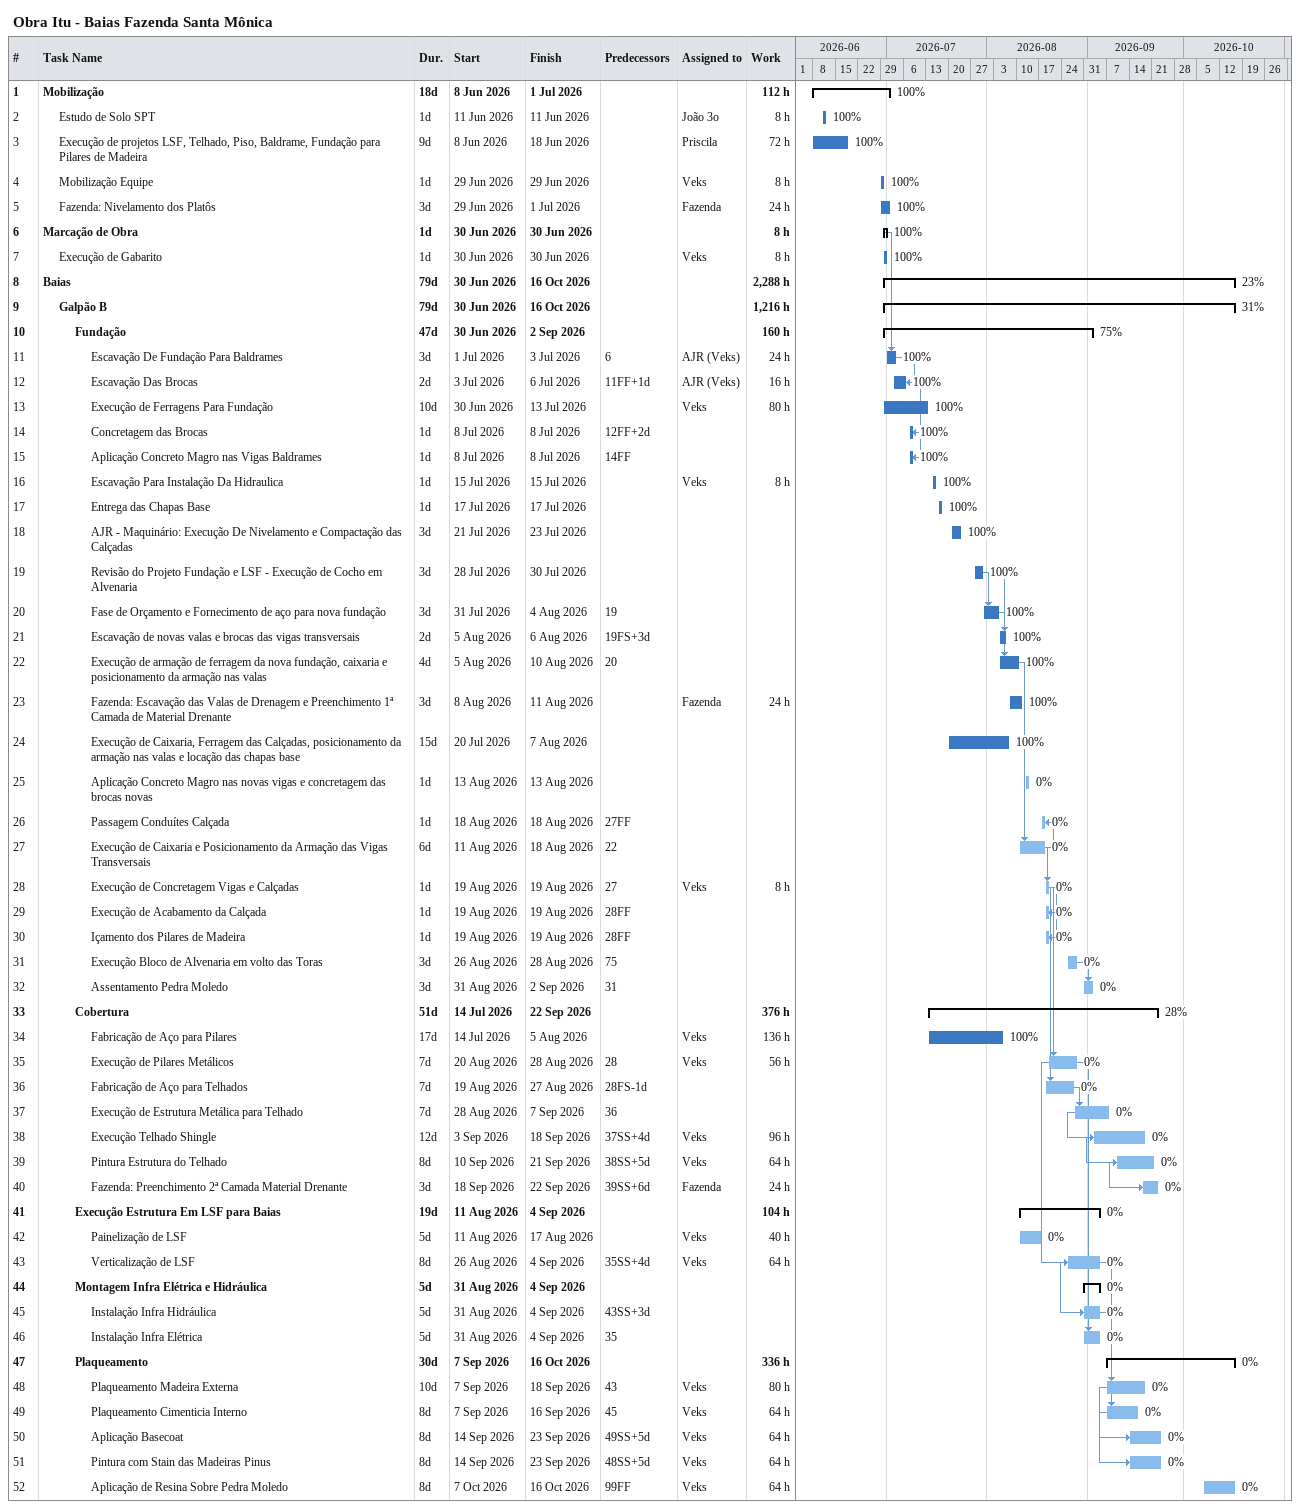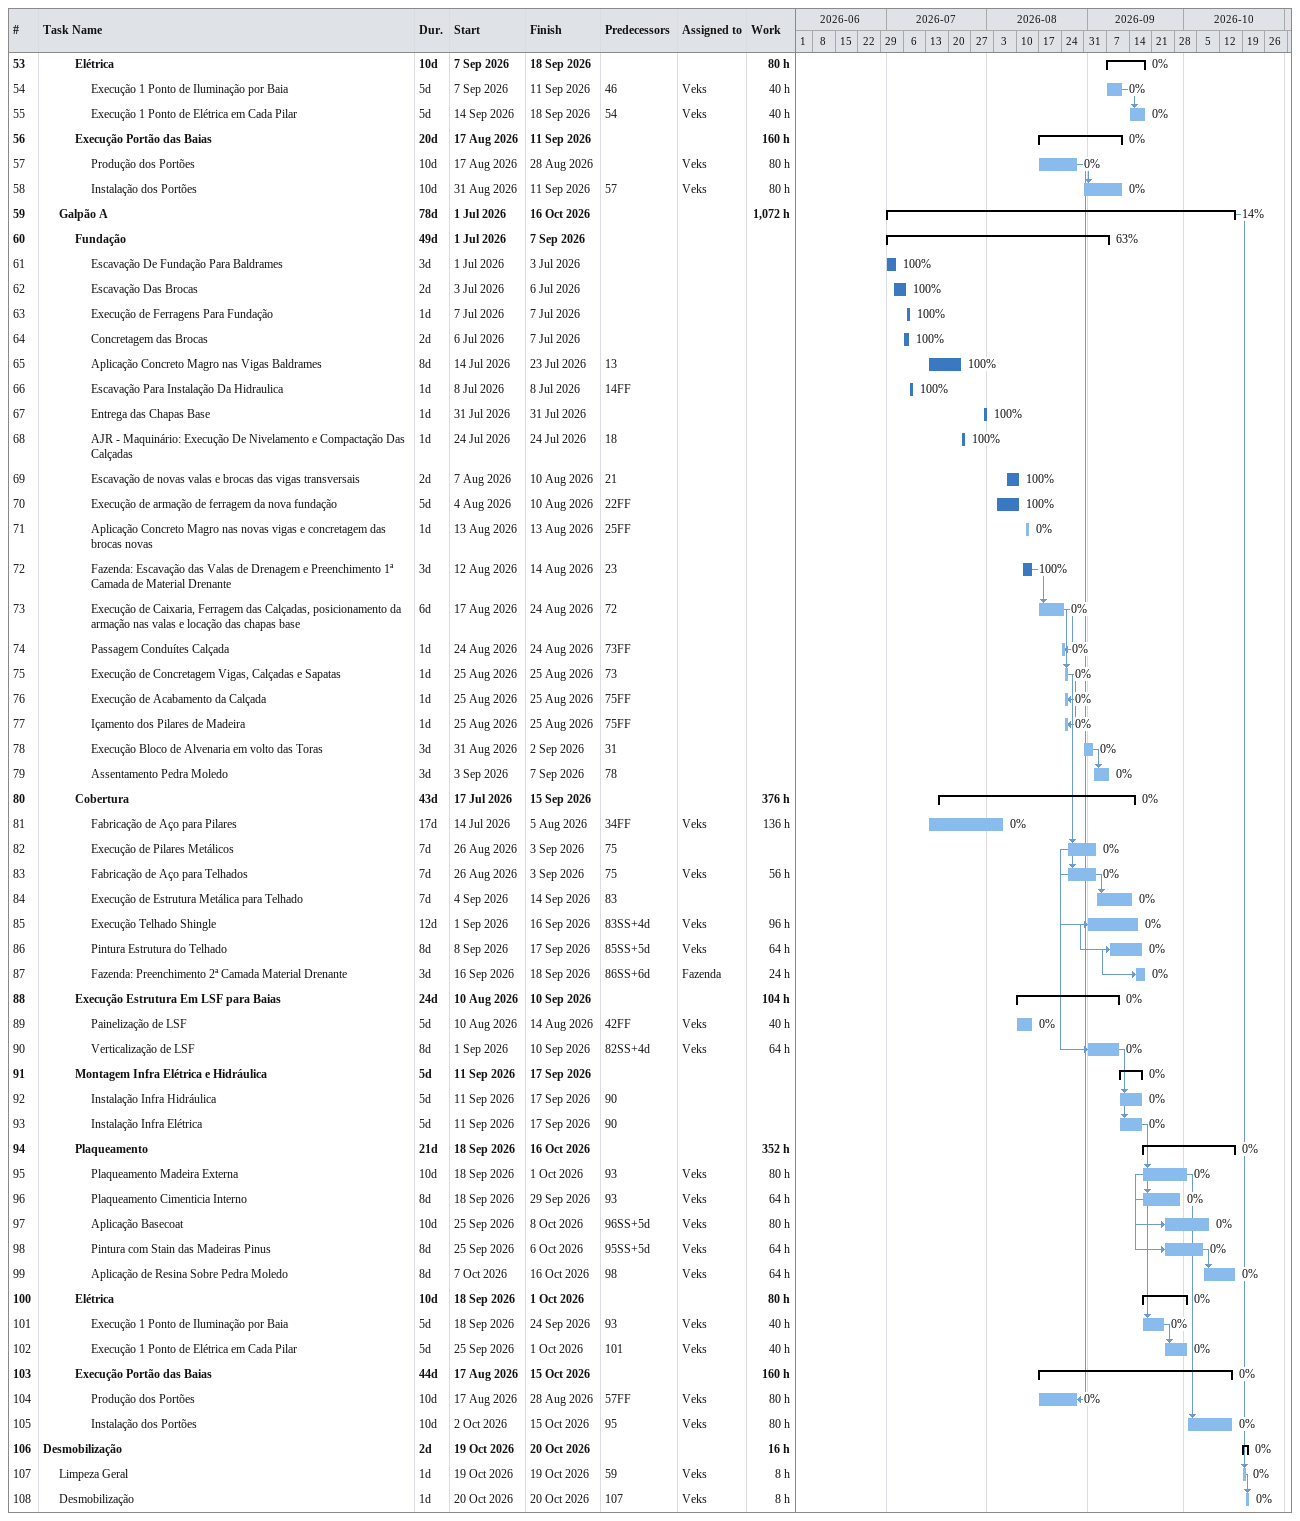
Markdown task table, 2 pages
Obra Itu - Baias Fazenda Santa Mônica

| ID | Level | Task | Duration | Start | Finish | Predecessors | Resources | % complete | Work (h) |
|---|---|---|---|---|---|---|---|---|---|
| 1 | 1 | **Mobilização** | 18d | 2026-06-08 | 2026-07-01 |  |  | 100 | 112 |
| 2 | 2 | Estudo de Solo SPT | 1d | 2026-06-11 | 2026-06-11 |  | João 3o | 100 | 8 |
| 3 | 2 | Execução de projetos LSF, Telhado, Piso, Baldrame, Fundação para Pilares de Madeira | 9d | 2026-06-08 | 2026-06-18 |  | Priscila | 100 | 72 |
| 4 | 2 | Mobilização Equipe | 1d | 2026-06-29 | 2026-06-29 |  | Veks | 100 | 8 |
| 5 | 2 | Fazenda: Nivelamento dos Platôs | 3d | 2026-06-29 | 2026-07-01 |  | Fazenda | 100 | 24 |
| 6 | 1 | **Marcação de Obra** | 1d | 2026-06-30 | 2026-06-30 |  |  | 100 | 8 |
| 7 | 2 | Execução de Gabarito | 1d | 2026-06-30 | 2026-06-30 |  | Veks | 100 | 8 |
| 8 | 1 | **Baias** | 79d | 2026-06-30 | 2026-10-16 |  |  | 23 | 2288 |
| 9 | 2 | **Galpão B** | 79d | 2026-06-30 | 2026-10-16 |  |  | 31 | 1216 |
| 10 | 3 | **Fundação** | 47d | 2026-06-30 | 2026-09-02 |  |  | 75 | 160 |
| 11 | 4 | Escavação De Fundação Para Baldrames | 3d | 2026-07-01 | 2026-07-03 | 6 | AJR (Veks) | 100 | 24 |
| 12 | 4 | Escavação Das Brocas | 2d | 2026-07-03 | 2026-07-06 | 11FF+1d | AJR (Veks) | 100 | 16 |
| 13 | 4 | Execução de Ferragens Para Fundação | 10d | 2026-06-30 | 2026-07-13 |  | Veks | 100 | 80 |
| 14 | 4 | Concretagem das Brocas | 1d | 2026-07-08 | 2026-07-08 | 12FF+2d |  | 100 |  |
| 15 | 4 | Aplicação Concreto Magro nas Vigas Baldrames | 1d | 2026-07-08 | 2026-07-08 | 14FF |  | 100 |  |
| 16 | 4 | Escavação Para Instalação Da Hidraulica | 1d | 2026-07-15 | 2026-07-15 |  | Veks | 100 | 8 |
| 17 | 4 | Entrega das Chapas Base | 1d | 2026-07-17 | 2026-07-17 |  |  | 100 |  |
| 18 | 4 | AJR - Maquinário: Execução De Nivelamento e Compactação das Calçadas | 3d | 2026-07-21 | 2026-07-23 |  |  | 100 |  |
| 19 | 4 | Revisão do Projeto Fundação e LSF - Execução de Cocho em Alvenaria | 3d | 2026-07-28 | 2026-07-30 |  |  | 100 |  |
| 20 | 4 | Fase de Orçamento e Fornecimento de aço para nova fundação | 3d | 2026-07-31 | 2026-08-04 | 19 |  | 100 |  |
| 21 | 4 | Escavação de novas valas e brocas das vigas transversais | 2d | 2026-08-05 | 2026-08-06 | 19FS+3d |  | 100 |  |
| 22 | 4 | Execução de armação de ferragem da nova fundação, caixaria e posicionamento da armação nas valas | 4d | 2026-08-05 | 2026-08-10 | 20 |  | 100 |  |
| 23 | 4 | Fazenda: Escavação das Valas de Drenagem e Preenchimento 1ª Camada de Material Drenante | 3d | 2026-08-08 | 2026-08-11 |  | Fazenda | 100 | 24 |
| 24 | 4 | Execução de Caixaria, Ferragem das Calçadas, posicionamento da armação nas valas e locação das chapas base | 15d | 2026-07-20 | 2026-08-07 |  |  | 100 |  |
| 25 | 4 | Aplicação Concreto Magro nas novas vigas e concretagem das brocas novas | 1d | 2026-08-13 | 2026-08-13 |  |  | 0 |  |
| 26 | 4 | Passagem Conduítes Calçada | 1d | 2026-08-18 | 2026-08-18 | 27FF |  | 0 |  |
| 27 | 4 | Execução de Caixaria e Posicionamento da Armação das Vigas Transversais | 6d | 2026-08-11 | 2026-08-18 | 22 |  | 0 |  |
| 28 | 4 | Execução de Concretagem Vigas e Calçadas | 1d | 2026-08-19 | 2026-08-19 | 27 | Veks | 0 | 8 |
| 29 | 4 | Execução de Acabamento da Calçada | 1d | 2026-08-19 | 2026-08-19 | 28FF |  | 0 |  |
| 30 | 4 | Içamento dos Pilares de Madeira | 1d | 2026-08-19 | 2026-08-19 | 28FF |  | 0 |  |
| 31 | 4 | Execução Bloco de Alvenaria em volto das Toras | 3d | 2026-08-26 | 2026-08-28 | 75 |  | 0 |  |
| 32 | 4 | Assentamento Pedra Moledo | 3d | 2026-08-31 | 2026-09-02 | 31 |  | 0 |  |
| 33 | 3 | **Cobertura** | 51d | 2026-07-14 | 2026-09-22 |  |  | 28 | 376 |
| 34 | 4 | Fabricação de Aço para Pilares | 17d | 2026-07-14 | 2026-08-05 |  | Veks | 100 | 136 |
| 35 | 4 | Execução de Pilares Metálicos | 7d | 2026-08-20 | 2026-08-28 | 28 | Veks | 0 | 56 |
| 36 | 4 | Fabricação de Aço para Telhados | 7d | 2026-08-19 | 2026-08-27 | 28FS-1d |  | 0 |  |
| 37 | 4 | Execução de Estrutura Metálica para Telhado | 7d | 2026-08-28 | 2026-09-07 | 36 |  | 0 |  |
| 38 | 4 | Execução Telhado Shingle | 12d | 2026-09-03 | 2026-09-18 | 37SS+4d | Veks | 0 | 96 |
| 39 | 4 | Pintura Estrutura do Telhado | 8d | 2026-09-10 | 2026-09-21 | 38SS+5d | Veks | 0 | 64 |
| 40 | 4 | Fazenda: Preenchimento 2ª Camada Material Drenante | 3d | 2026-09-18 | 2026-09-22 | 39SS+6d | Fazenda | 0 | 24 |
| 41 | 3 | **Execução Estrutura Em LSF para Baias** | 19d | 2026-08-11 | 2026-09-04 |  |  | 0 | 104 |
| 42 | 4 | Painelização de LSF | 5d | 2026-08-11 | 2026-08-17 |  | Veks | 0 | 40 |
| 43 | 4 | Verticalização de LSF | 8d | 2026-08-26 | 2026-09-04 | 35SS+4d | Veks | 0 | 64 |
| 44 | 3 | **Montagem Infra Elétrica e Hidráulica** | 5d | 2026-08-31 | 2026-09-04 |  |  | 0 |  |
| 45 | 4 | Instalação Infra Hidráulica | 5d | 2026-08-31 | 2026-09-04 | 43SS+3d |  | 0 |  |
| 46 | 4 | Instalação Infra Elétrica | 5d | 2026-08-31 | 2026-09-04 | 35 |  | 0 |  |
| 47 | 3 | **Plaqueamento** | 30d | 2026-09-07 | 2026-10-16 |  |  | 0 | 336 |
| 48 | 4 | Plaqueamento Madeira Externa | 10d | 2026-09-07 | 2026-09-18 | 43 | Veks | 0 | 80 |
| 49 | 4 | Plaqueamento Cimenticia Interno | 8d | 2026-09-07 | 2026-09-16 | 45 | Veks | 0 | 64 |
| 50 | 4 | Aplicação Basecoat | 8d | 2026-09-14 | 2026-09-23 | 49SS+5d | Veks | 0 | 64 |
| 51 | 4 | Pintura com Stain das Madeiras Pinus | 8d | 2026-09-14 | 2026-09-23 | 48SS+5d | Veks | 0 | 64 |
| 52 | 4 | Aplicação de Resina Sobre Pedra Moledo | 8d | 2026-10-07 | 2026-10-16 | 99FF | Veks | 0 | 64 |
| 53 | 3 | **Elétrica** | 10d | 2026-09-07 | 2026-09-18 |  |  | 0 | 80 |
| 54 | 4 | Execução 1 Ponto de Iluminação por Baia | 5d | 2026-09-07 | 2026-09-11 | 46 | Veks | 0 | 40 |
| 55 | 4 | Execução 1 Ponto de Elétrica em Cada Pilar | 5d | 2026-09-14 | 2026-09-18 | 54 | Veks | 0 | 40 |
| 56 | 3 | **Execução Portão das Baias** | 20d | 2026-08-17 | 2026-09-11 |  |  | 0 | 160 |
| 57 | 4 | Produção dos Portões | 10d | 2026-08-17 | 2026-08-28 |  | Veks | 0 | 80 |
| 58 | 4 | Instalação dos Portões | 10d | 2026-08-31 | 2026-09-11 | 57 | Veks | 0 | 80 |
| 59 | 2 | **Galpão A** | 78d | 2026-07-01 | 2026-10-16 |  |  | 14 | 1072 |
| 60 | 3 | **Fundação** | 49d | 2026-07-01 | 2026-09-07 |  |  | 63 |  |
| 61 | 4 | Escavação De Fundação Para Baldrames | 3d | 2026-07-01 | 2026-07-03 |  |  | 100 |  |
| 62 | 4 | Escavação Das Brocas | 2d | 2026-07-03 | 2026-07-06 |  |  | 100 |  |
| 63 | 4 | Execução de Ferragens Para Fundação | 1d | 2026-07-07 | 2026-07-07 |  |  | 100 |  |
| 64 | 4 | Concretagem das Brocas | 2d | 2026-07-06 | 2026-07-07 |  |  | 100 |  |
| 65 | 4 | Aplicação Concreto Magro nas Vigas Baldrames | 8d | 2026-07-14 | 2026-07-23 | 13 |  | 100 |  |
| 66 | 4 | Escavação Para Instalação Da Hidraulica | 1d | 2026-07-08 | 2026-07-08 | 14FF |  | 100 |  |
| 67 | 4 | Entrega das Chapas Base | 1d | 2026-07-31 | 2026-07-31 |  |  | 100 |  |
| 68 | 4 | AJR - Maquinário: Execução De Nivelamento e Compactação Das Calçadas | 1d | 2026-07-24 | 2026-07-24 | 18 |  | 100 |  |
| 69 | 4 | Escavação de novas valas e brocas das vigas transversais | 2d | 2026-08-07 | 2026-08-10 | 21 |  | 100 |  |
| 70 | 4 | Execução de armação de ferragem da nova fundação | 5d | 2026-08-04 | 2026-08-10 | 22FF |  | 100 |  |
| 71 | 4 | Aplicação Concreto Magro nas novas vigas e concretagem das brocas novas | 1d | 2026-08-13 | 2026-08-13 | 25FF |  | 0 |  |
| 72 | 4 | Fazenda: Escavação das Valas de Drenagem e Preenchimento 1ª Camada de Material Drenante | 3d | 2026-08-12 | 2026-08-14 | 23 |  | 100 |  |
| 73 | 4 | Execução de Caixaria, Ferragem das Calçadas, posicionamento da armação nas valas e locação das chapas base | 6d | 2026-08-17 | 2026-08-24 | 72 |  | 0 |  |
| 74 | 4 | Passagem Conduítes Calçada | 1d | 2026-08-24 | 2026-08-24 | 73FF |  | 0 |  |
| 75 | 4 | Execução de Concretagem Vigas, Calçadas e Sapatas | 1d | 2026-08-25 | 2026-08-25 | 73 |  | 0 |  |
| 76 | 4 | Execução de Acabamento da Calçada | 1d | 2026-08-25 | 2026-08-25 | 75FF |  | 0 |  |
| 77 | 4 | Içamento dos Pilares de Madeira | 1d | 2026-08-25 | 2026-08-25 | 75FF |  | 0 |  |
| 78 | 4 | Execução Bloco de Alvenaria em volto das Toras | 3d | 2026-08-31 | 2026-09-02 | 31 |  | 0 |  |
| 79 | 4 | Assentamento Pedra Moledo | 3d | 2026-09-03 | 2026-09-07 | 78 |  | 0 |  |
| 80 | 3 | **Cobertura** | 43d | 2026-07-17 | 2026-09-15 |  |  | 0 | 376 |
| 81 | 4 | Fabricação de Aço para Pilares | 17d | 2026-07-14 | 2026-08-05 | 34FF | Veks | 0 | 136 |
| 82 | 4 | Execução de Pilares Metálicos | 7d | 2026-08-26 | 2026-09-03 | 75 |  | 0 |  |
| 83 | 4 | Fabricação de Aço para Telhados | 7d | 2026-08-26 | 2026-09-03 | 75 | Veks | 0 | 56 |
| 84 | 4 | Execução de Estrutura Metálica para Telhado | 7d | 2026-09-04 | 2026-09-14 | 83 |  | 0 |  |
| 85 | 4 | Execução Telhado Shingle | 12d | 2026-09-01 | 2026-09-16 | 83SS+4d | Veks | 0 | 96 |
| 86 | 4 | Pintura Estrutura do Telhado | 8d | 2026-09-08 | 2026-09-17 | 85SS+5d | Veks | 0 | 64 |
| 87 | 4 | Fazenda: Preenchimento 2ª Camada Material Drenante | 3d | 2026-09-16 | 2026-09-18 | 86SS+6d | Fazenda | 0 | 24 |
| 88 | 3 | **Execução Estrutura Em LSF para Baias** | 24d | 2026-08-10 | 2026-09-10 |  |  | 0 | 104 |
| 89 | 4 | Painelização de LSF | 5d | 2026-08-10 | 2026-08-14 | 42FF | Veks | 0 | 40 |
| 90 | 4 | Verticalização de LSF | 8d | 2026-09-01 | 2026-09-10 | 82SS+4d | Veks | 0 | 64 |
| 91 | 3 | **Montagem Infra Elétrica e Hidráulica** | 5d | 2026-09-11 | 2026-09-17 |  |  | 0 |  |
| 92 | 4 | Instalação Infra Hidráulica | 5d | 2026-09-11 | 2026-09-17 | 90 |  | 0 |  |
| 93 | 4 | Instalação Infra Elétrica | 5d | 2026-09-11 | 2026-09-17 | 90 |  | 0 |  |
| 94 | 3 | **Plaqueamento** | 21d | 2026-09-18 | 2026-10-16 |  |  | 0 | 352 |
| 95 | 4 | Plaqueamento Madeira Externa | 10d | 2026-09-18 | 2026-10-01 | 93 | Veks | 0 | 80 |
| 96 | 4 | Plaqueamento Cimenticia Interno | 8d | 2026-09-18 | 2026-09-29 | 93 | Veks | 0 | 64 |
| 97 | 4 | Aplicação Basecoat | 10d | 2026-09-25 | 2026-10-08 | 96SS+5d | Veks | 0 | 80 |
| 98 | 4 | Pintura com Stain das Madeiras Pinus | 8d | 2026-09-25 | 2026-10-06 | 95SS+5d | Veks | 0 | 64 |
| 99 | 4 | Aplicação de Resina Sobre Pedra Moledo | 8d | 2026-10-07 | 2026-10-16 | 98 | Veks | 0 | 64 |
| 100 | 3 | **Elétrica** | 10d | 2026-09-18 | 2026-10-01 |  |  | 0 | 80 |
| 101 | 4 | Execução 1 Ponto de Iluminação por Baia | 5d | 2026-09-18 | 2026-09-24 | 93 | Veks | 0 | 40 |
| 102 | 4 | Execução 1 Ponto de Elétrica em Cada Pilar | 5d | 2026-09-25 | 2026-10-01 | 101 | Veks | 0 | 40 |
| 103 | 3 | **Execução Portão das Baias** | 44d | 2026-08-17 | 2026-10-15 |  |  | 0 | 160 |
| 104 | 4 | Produção dos Portões | 10d | 2026-08-17 | 2026-08-28 | 57FF | Veks | 0 | 80 |
| 105 | 4 | Instalação dos Portões | 10d | 2026-10-02 | 2026-10-15 | 95 | Veks | 0 | 80 |
| 106 | 1 | **Desmobilização** | 2d | 2026-10-19 | 2026-10-20 |  |  | 0 | 16 |
| 107 | 2 | Limpeza Geral | 1d | 2026-10-19 | 2026-10-19 | 59 | Veks | 0 | 8 |
| 108 | 2 | Desmobilização | 1d | 2026-10-20 | 2026-10-20 | 107 | Veks | 0 | 8 |
